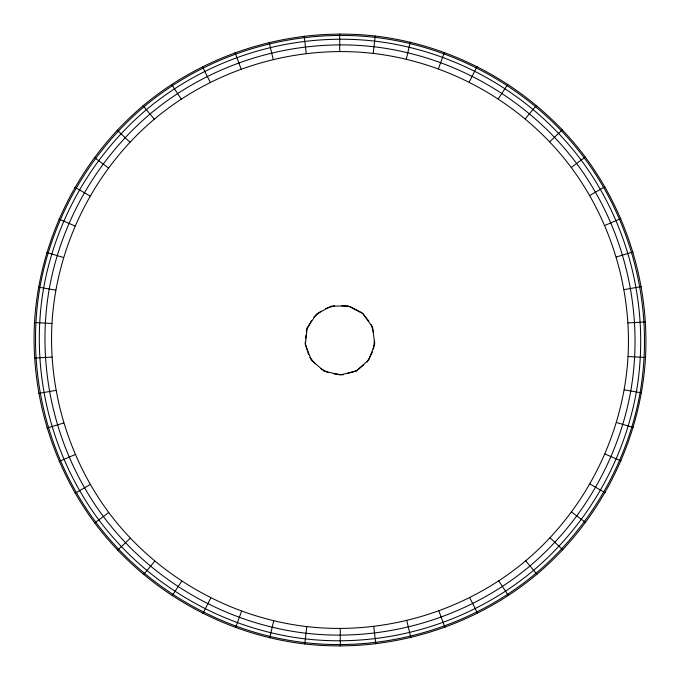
<?xml version="1.0" encoding="UTF-8"?>
<svg xmlns="http://www.w3.org/2000/svg" width="680" height="680" viewBox="0 0 680 680"><rect width="100%" height="100%" fill="white"/><g stroke="black" fill="none" stroke-linecap="round" stroke-linejoin="round"><path stroke-width="1.02" d="M305.405 341.343L305.201 343.425L308.55 354.475M305.711 338.207L306.017 335.07M306.332 331.942L306.536 329.851L311.482 320.594M373.567 349.103L374.391 340.748M34.502 322.499C39.38 239.369 79.424 159.46 143.081 105.774C206.907 52.283 292.502 26.562 375.232 36.032C457.946 45.747 535.389 90.355 585.276 157.037C627.708 214.379 649.307 286.272 645.498 357.501C640.619 440.631 600.576 520.54 536.919 574.226C473.093 627.716 387.498 653.438 304.767 643.968C222.054 634.253 144.611 589.645 94.724 522.962C52.292 465.621 30.694 393.728 34.502 322.499L51.961 323.501C56.559 245.114 94.308 169.779 154.334 119.161C214.514 68.722 295.214 44.472 373.226 53.405C451.206 62.56 524.221 104.627 571.26 167.493C611.269 221.561 631.626 289.34 628.039 356.499C623.441 434.885 585.692 510.221 525.665 560.838C465.486 611.277 384.786 635.528 306.774 626.594C228.794 617.44 155.78 575.373 108.74 512.508C68.731 458.439 48.373 390.66 51.961 323.501M304.767 643.968L306.774 626.594M373.226 53.405L375.232 36.032M269.714 637.814L273.734 620.798M406.266 59.203L410.286 42.185M235.611 627.649L241.578 611.21M444.388 52.352L438.421 68.791M202.929 613.581L210.757 597.95M469.242 82.05L477.071 66.419M367.03 362.185L372.478 352.002M181.688 581.196L172.091 595.816M498.312 98.804L507.909 84.184M536.469 105.409L525.24 118.813M154.76 561.187L143.531 574.591M562.377 129.795L549.669 141.814M130.331 538.186L117.623 550.205M313.777 317.152L321.079 311.159M363.791 364.846L356.481 370.838L347.446 373.583M94.724 522.962L108.74 512.508M571.26 167.493L585.276 157.037M75.14 493.255L90.278 484.491M589.721 195.508L604.86 186.745M59.143 461.465L75.191 454.529M604.809 225.471L620.857 218.535M325.524 308.55L334.56 305.804M46.937 428.043L63.682 423.011M616.318 256.989L633.063 251.957M38.7 393.423L55.913 390.371M624.087 289.629L641.299 286.577M34.535 358.079L51.986 357.051M628.014 322.949L645.465 321.921M628.039 356.499L645.498 357.501M341.793 305.711L350.149 306.536M334.024 373.881L343.425 374.799M38.598 287.147L55.819 290.173M624.181 389.827L641.402 392.853M46.776 252.518L63.529 257.516M616.471 422.484L633.225 427.482M58.913 219.062L74.97 225.973M605.03 454.027L621.087 460.938M351.075 307.028L362.185 312.97L368.841 321.079M320.594 368.517L327.998 372.478M605.149 492.745L589.994 484.024M90.007 195.976L74.851 187.255M94.376 157.505L108.409 167.934M585.625 522.495L571.591 512.065M129.956 142.205L117.223 130.22M550.043 537.795L562.777 549.78M143.081 105.774L154.334 119.161M525.665 560.838L536.919 574.226M309.825 357.298L315.154 363.791M171.606 84.498L181.228 99.102M498.771 580.899L508.394 595.501M202.41 66.683L210.273 82.297M469.727 597.703L477.589 613.317M235.067 52.555L241.069 68.978M438.931 611.023L444.933 627.444M371.144 324.522L373.583 332.554M269.152 42.313L273.199 59.33M406.801 620.67L410.848 637.687M304.19 36.099L306.238 53.465M373.762 626.535L375.81 643.9M339.711 34L339.728 51.484M340.272 628.515L340.289 646M307.181 327.921L305.328 344.556L311.414 360.153L324.054 371.127L340.349 374.969L356.558 370.804L368.976 359.584L374.756 343.868L372.572 327.275L362.933 313.599L348.032 305.966L331.296 306.127L316.548 314.058L307.181 327.921M39.907 287.376C25.704 369.07 46.308 455.634 95.795 522.172C145.46 588.557 222.573 632.969 304.921 642.642C387.294 652.069 472.515 626.467 536.061 573.206C590.248 527.289 627.555 462.527 640.092 392.624C654.296 310.93 633.692 224.366 584.205 157.828C534.539 91.443 457.427 47.03 375.079 37.358C292.706 27.931 207.485 53.533 143.939 106.794C89.752 152.711 52.445 217.472 39.907 287.376M43.648 288.031C29.614 368.704 49.963 454.197 98.829 519.902C147.883 585.463 224.026 629.332 305.354 638.877C386.707 648.193 470.866 622.906 533.621 570.299C587.129 524.96 623.976 461.006 636.352 391.969C650.386 311.296 630.037 225.802 581.17 160.097C532.117 94.537 455.974 50.669 374.646 41.123C293.293 31.807 209.134 57.094 146.379 109.701C92.871 155.04 56.023 218.994 43.648 288.031M49.232 289.017C35.47 368.169 55.437 452.047 103.377 516.511C151.504 580.839 226.219 623.875 306.008 633.241C385.824 642.379 468.401 617.567 529.966 565.964C582.471 521.475 618.621 458.719 630.768 390.983C644.529 311.831 624.563 227.953 576.623 163.489C528.496 99.161 453.781 56.126 373.991 46.758C294.176 37.621 211.599 62.432 150.033 114.036C97.529 158.525 61.378 221.28 49.232 289.017"/></g></svg>
